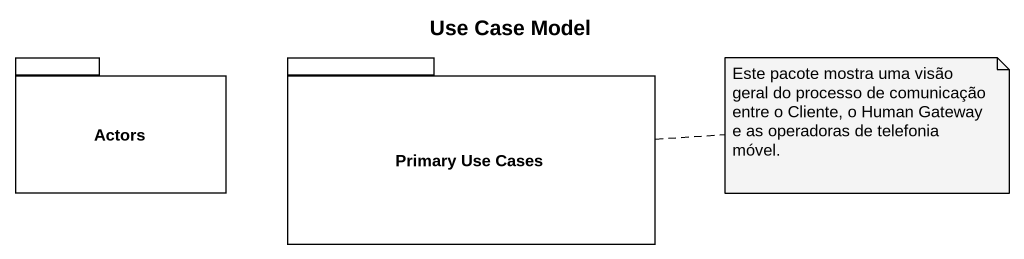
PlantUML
@startuml
title Use Case Model
package Actors {
}
package "Primary Use Cases" as Primary_Use_Cases {
}
note right of Primary_Use_Cases : Este pacote mostra uma visão geral do processo de comunicação entre o Cliente, o Human Gateway e as operadoras de telefonia móvel.
@enduml
